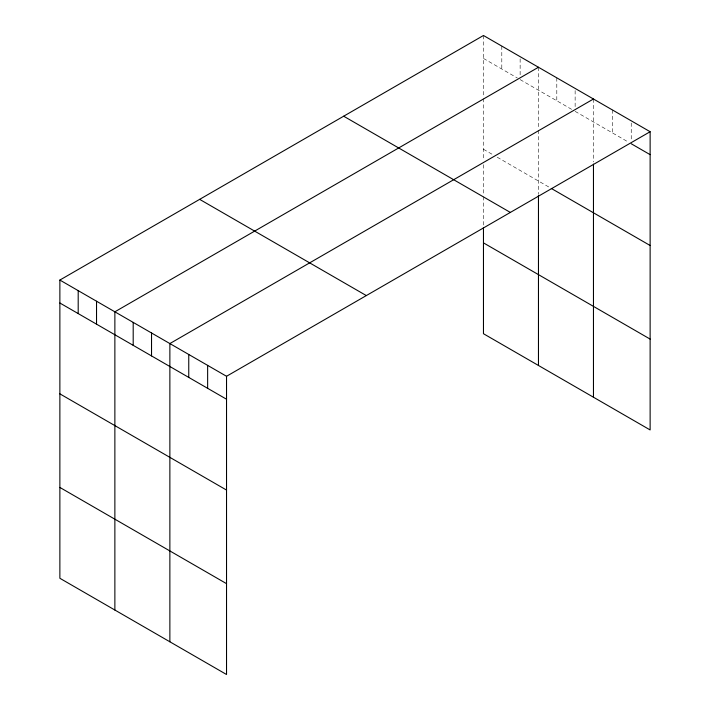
<?xml version="1.0" encoding="UTF-8"?>
<svg xmlns="http://www.w3.org/2000/svg" width="710" height="710" viewBox="0 0 710 710"><rect width="100%" height="100%" fill="white"/><g stroke="black" fill="none" stroke-linecap="round" stroke-linejoin="round"><path stroke-width="0.53" stroke-dasharray="3.55 2.66" d="M483.466 35.5L483.466 97.368M483.466 58.433L517.386 78.02M520.137 79.609L572.384 109.775M575.135 111.364L628.412 142.115M483.466 149.277L493.548 155.099M497.222 157.221L550.383 187.91M631.243 122.999L631.243 141.574M612.357 109.908L612.357 132.85M593.462 99.01L593.462 161.96M575.135 90.605L575.135 106.988M556.8 77.834L556.8 100.776M538.464 67.255L538.464 129.122M538.464 130.205L538.464 194.247M520.137 58.85L520.137 75.233M501.801 46.088L501.801 69.021M483.466 98.45L483.466 160.291M483.466 164.693L483.466 195.525M483.466 196.626L483.466 226.357"/><path stroke-width="1.06" d="M59.871 280.06L226.534 376.282L226.534 674.5L59.871 578.277L59.871 280.06L483.466 35.5L650.129 131.723L650.129 429.94L483.466 333.718L483.466 227.457M538.464 67.255L114.869 311.814L114.869 610.032M593.462 99.01L169.868 343.569L169.868 641.787M226.534 376.282L650.129 131.723M631.243 143.757L650.129 154.656M551.297 188.443L650.129 245.5M343.675 116.209L510.348 212.432M483.466 242.873L650.129 339.096M199.652 199.359L366.325 295.582M59.871 303.001L226.534 399.224M59.871 393.846L226.534 490.069M59.871 487.433L226.534 583.655M593.462 164.116L593.462 397.218M538.464 195.348L538.464 365.464M207.639 365.384L207.639 388.317M188.754 354.476L188.754 377.409M151.532 332.99L151.532 355.923M133.196 322.402L133.196 345.335M96.533 301.235L96.533 324.168M78.198 290.647L78.198 313.589"/></g></svg>
